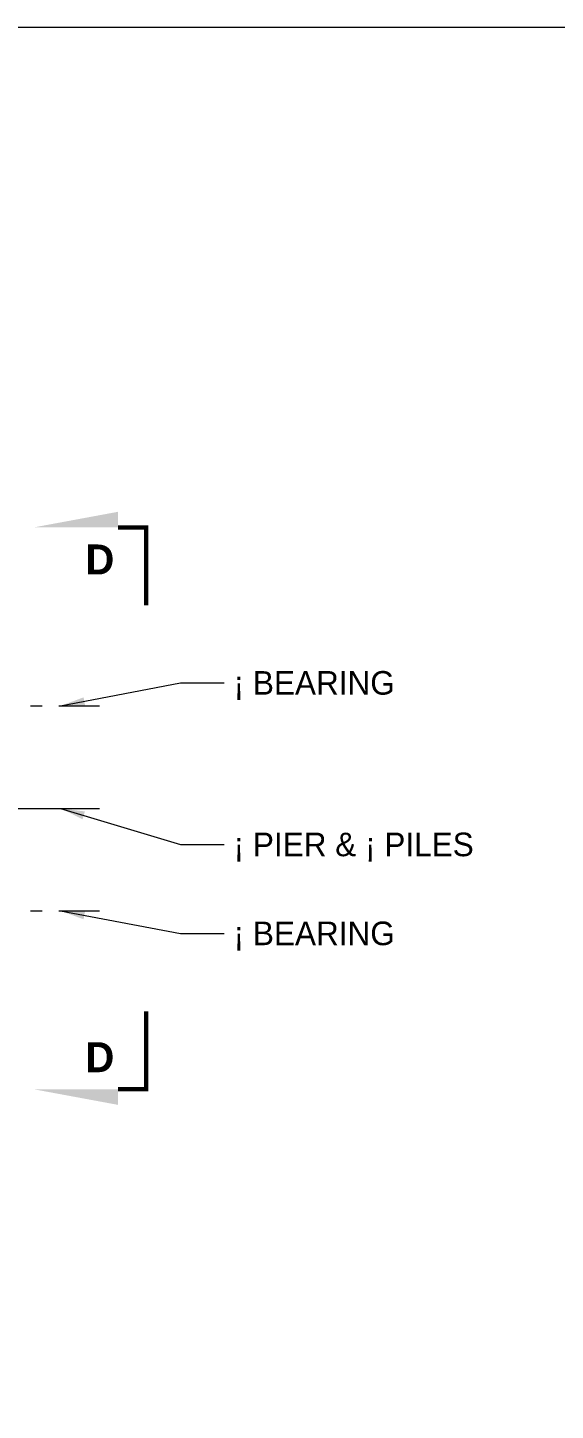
# Model space of a CAD drawing. Extents: x -1 to 861, y -26 to 2.
# Drawn here: x 262.55 to 267.06, y -10.81 to 1 of the extents above; entities that cross this region are included whole.
import ezdxf
from ezdxf.enums import TextEntityAlignment as Align

# ---------------------------------------------------------------- set-up
doc = ezdxf.new("R2010")
doc.units = 21
doc.header["$MEASUREMENT"] = 0
doc.linetypes.add('DGN4', pattern=[0.336, 0.2, -0.053, 0.03, -0.053])
doc.linetypes.add('DGN7', pattern=[0.726, 0.59, -0.053, 0.03, -0.053])
for name, color, linetype, lineweight in [('Border', 7, 'Continuous', 15), ('CL_Major', 1, 'DGN7', 9), ('CL_Minor', 7, 'DGN4', 9), ('Leader', 7, 'Continuous', 9), ('Symbols', 7, 'Continuous', 15), ('TextStructures', 7, 'Continuous', 9)]:
    doc.layers.add(name, color=color, linetype=linetype, lineweight=lineweight)
doc.styles.add('FDOT Structures', font='FDOT.ttf')
doc.styles.add('FDOT Structures Views_SectionArrow', font='FDOTBold.ttf')

msp = doc.modelspace()

# ---------------------------------------------------------------- linework, layer by layer
at = {"layer": 'Border'}
msp.add_lwpolyline([(239, -25.666667), (281.266667, -25.666667), (281.266667, 1), (239, 1)], close=True, dxfattribs=at)
at = {"layer": 'CL_Major', "ltscale": 2.666667}
msp.add_line((242.666667, -5.669371), (263.166749, -5.669371), dxfattribs=at)
at = {"layer": 'CL_Minor', "ltscale": 2.666667}
for p, q in [((242.666667, -4.794651), (263.166749, -4.794651)), ((242.666667, -6.544651), (263.166749, -6.544651))]:
    msp.add_line(p, q, dxfattribs=at)
at = {"layer": 'Leader'}
for points in [[(262.833416, -4.794651), (263.860082, -4.597651), (264.233416, -4.597651)], [(262.833416, -5.669371), (263.860082, -5.977651), (264.233416, -5.977651)], [(262.833416, -6.544651), (263.860082, -6.737651), (264.233416, -6.737651)]]:
    msp.add_lwpolyline(points, dxfattribs=at)
for points in [[(262.833416, -4.794651), (263.03141, -4.721315), (263.044492, -4.789494)], [(262.833416, -5.669371), (263.042866, -5.696021), (263.022902, -5.762511)], [(262.833416, -6.544651), (263.04451, -6.549015), (263.031684, -6.617242)]]:
    msp.add_solid(points, dxfattribs=at)
at = {"layer": 'Symbols', "const_width": 0.037333}
for points in [[(263.566749, -3.93584), (263.566749, -3.269173), (263.326749, -3.269173)], [(263.566749, -7.402903), (263.566749, -8.069569), (263.326749, -8.069569)]]:
    msp.add_lwpolyline(points, dxfattribs=at)
at = {"layer": 'Symbols'}
for points in [[(263.326749, -3.269173), (262.606749, -3.269173), (263.326749, -3.13584)], [(263.326749, -8.069569), (262.606749, -8.069569), (263.326749, -8.202903)]]:
    msp.add_solid(points, dxfattribs=at)

# ---------------------------------------------------------------- texts
at = {"layer": 'TextStructures', "style": 'FDOT Structures Views_SectionArrow'}
for p in [(263.170749, -3.543307), (263.170749, -7.795436)]:
    msp.add_text('D', height=0.256, dxfattribs=at).set_placement(p, align=Align.MIDDLE_CENTER)
at = {"layer": 'TextStructures', "style": 'FDOT Structures'}
for s, p in [('¡ BEARING', (264.314056, -4.597651)), ('¡ PIER & ¡ PILES', (264.314056, -5.977651)), ('¡ BEARING', (264.314056, -6.737651))]:
    msp.add_text(s, height=0.2016, dxfattribs=at).set_placement(p, align=Align.MIDDLE_LEFT)

doc.saveas('drawing.dxf')
